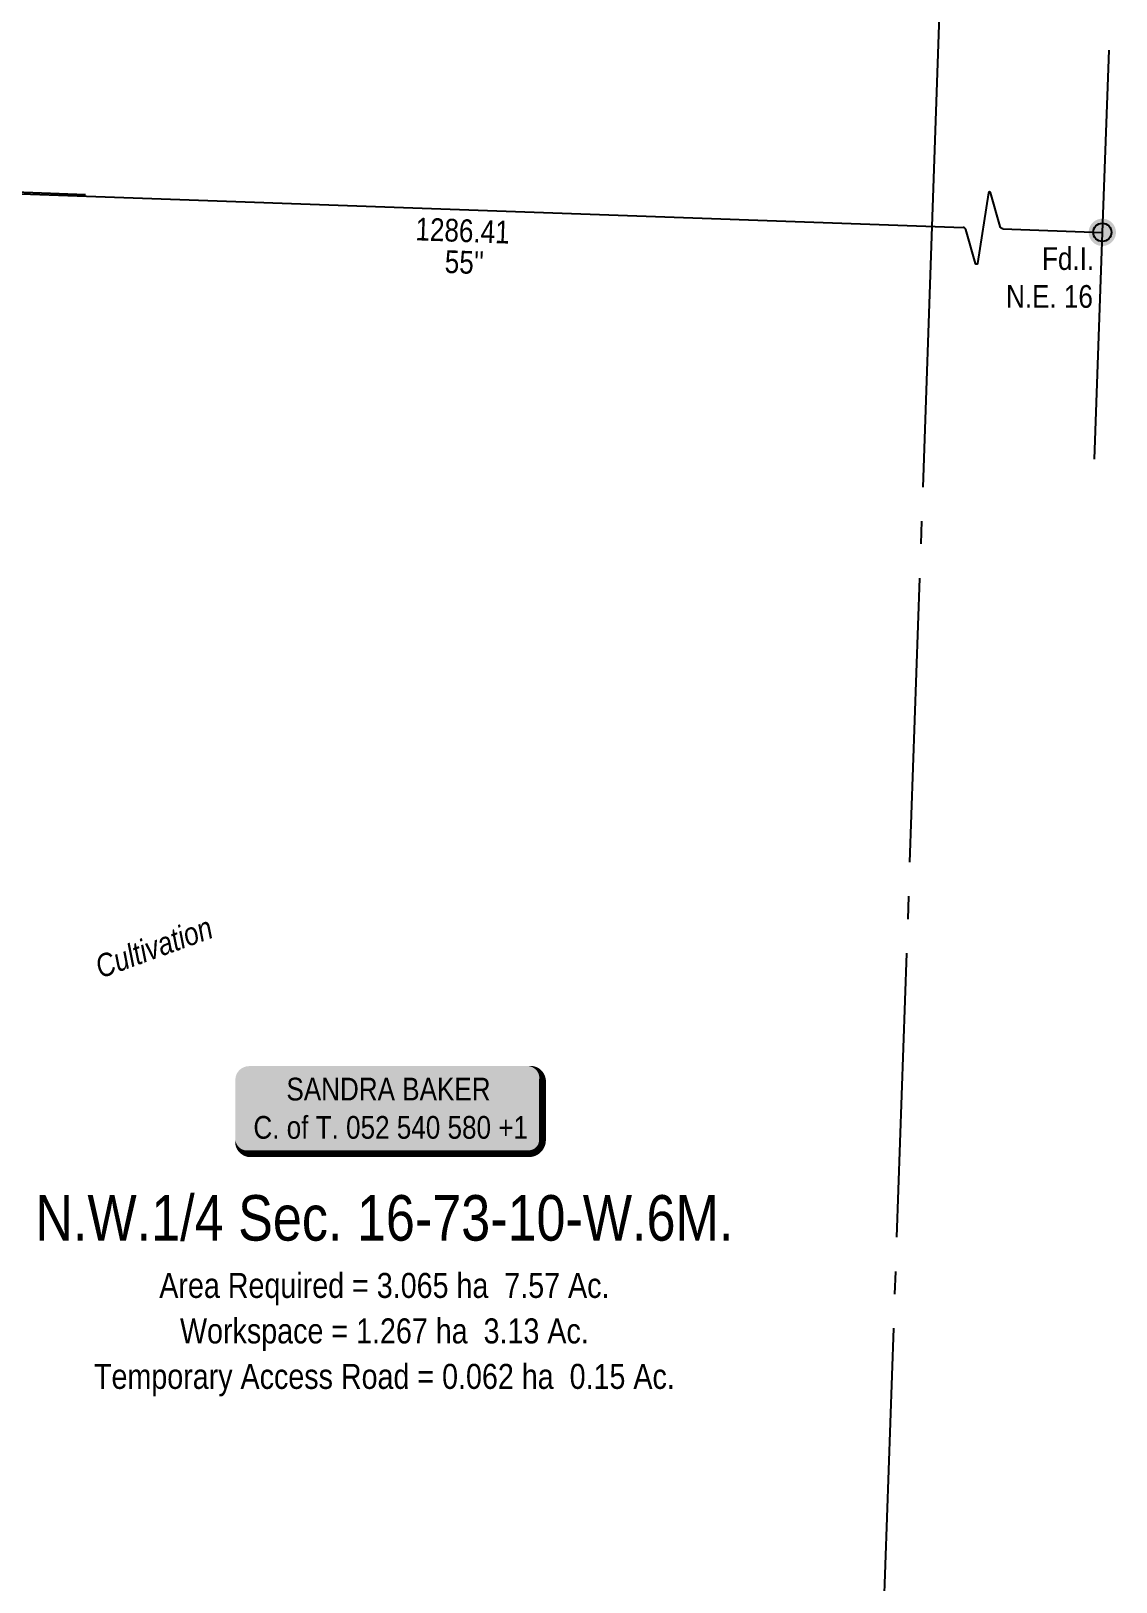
# Model space of a CAD drawing. Extents: x 338216 to 346362, y 6125251 to 6136161.
# Drawn here: x 342641 to 343118, y 6133769 to 6134451 of the extents above; entities that cross this region are included whole.
import ezdxf
from ezdxf.enums import TextEntityAlignment as Align

# ---------------------------------------------------------------- set-up
doc = ezdxf.new("R2010")
doc.units = 0
doc.header["$LTSCALE"] = 5
doc.linetypes.add('foc-QUARTERLINE', pattern=[33, 25, -3, 2, -3])
for name, color, linetype in [('AS-FENCE', 48, 'foc-FENCE'), ('AS-OWNER', 7, 'Continuous'), ('C-SYMBOL', 7, 'Continuous'), ('L-AREAREQUIRED', 7, 'Continuous'), ('L-AREAWORK', 5, 'Continuous'), ('L-BD', 7, 'Continuous'), ('L-MON', 1, 'Continuous'), ('L-MON-T', 1, 'Continuous'), ('L-QSEC', 8, 'foc-QUARTERLINE'), ('L-SEC', 7, 'Continuous'), ('L-SECQ', 8, 'foc-QUARTERLINE')]:
    doc.layers.add(name, color=color, linetype=linetype)
doc.layers.add('T-TEXT', color=48, linetype='Continuous', lineweight=18)
doc.styles.add('100L', font='ARIALN.TTF', dxfattribs={"height": 11})
doc.styles.add('175L', font='ARIALN.TTF', dxfattribs={"height": 20})
doc.styles.add('80', font='ARIALN.TTF', dxfattribs={"height": 10})
doc.styles.add('80L', font='ARIALN.TTF', dxfattribs={"height": 10})
doc.styles.add('80LS', font='ARIALNI.TTF', dxfattribs={"height": 10})
doc.styles.add('foc-LtypeFont', font='ARIALN.TTF', dxfattribs={"height": 7.35})
doc.linetypes.add('foc-FENCE', pattern='A,10,-1,["X",foc-LtypeFont,S=0.2,R=0,X=-0.625,Y=-0.75],-1.24', length=12.24)

# ---------------------------------------------------------------- blocks, each defined once
blk = doc.blocks.new('*U104')
h = blk.add_hatch(color=59)
edge = h.paths.add_edge_path()
edge.add_line((-61.5, -20), (61.5, -20))
edge.add_arc((61.5, -14), 6, 270, 360)
edge.add_line((67.5, -14), (67.5, 12.5))
edge.add_arc((61.5, 12.5), 6, 0, 90)
edge.add_line((61.5, 18.5), (-61.5, 18.5))
edge.add_arc((-61.5, 12.5), 6, 90, 180)
edge.add_line((-67.5, 12.5), (-67.5, -14))
edge.add_arc((-61.5, -14), 6, 180, 270)
at = {"color": 1, "flags": 128}
blk.add_lwpolyline([(-61.5, -20, 3, 3, 0), (61.5, -20, 3, 3, 0.414214), (67.5, -14, 3, 3, 0), (67.5, 12.5, 3, 0, 0.414214), (61.5, 18.5, 0, 0, 0), (-61.5, 18.5, 0, 0, 0.414214), (-67.5, 12.5, 0, 0, 0), (-67.5, -14, 0, 3, 0.414214)], format="xyseb", close=True, dxfattribs=at)
blk.add_lwpolyline([(-35.2, -9.33, 0, 7.5, 0), (0, 0, 0, 0, 0)], format="xyseb", dxfattribs=at)
at = {"color": 1, "style": '80'}
blk.add_attdef('ENTER_TEXT_001', (-35.99, -5), '', height=10, dxfattribs=at)
blk = doc.blocks.new('fdia')
at = {"color": 255, "const_width": 1}
blk.add_lwpolyline([(-0.5, 0, 1), (0.5, 0, 1)], format="xyb", close=True, dxfattribs=at)
blk = doc.blocks.new('Fdiaa')
blk.add_blockref('fdia', (0, 0))
blk = doc.blocks.new('fdib')
at = {"color": 1, "const_width": 1.6}
blk.add_lwpolyline([(-0.4, 0, 1), (0.4, 0, 1)], format="xyb", close=True, dxfattribs=at)
at = {"color": 1}
blk.add_circle((0, 0), 0.8, dxfattribs=at)
blk = doc.blocks.new('Fdibb')
blk.add_blockref('fdib', (0, 0))
blk = doc.blocks.new('fdicc')
for name in ['Fdibb', 'Fdiaa']:
    blk.add_blockref(name, (0, 0))
blk = doc.blocks.new('FDI')
blk.add_blockref('fdicc', (0, 0))
blk = doc.blocks.new('linebrk')
blk.add_lwpolyline([(0, 0.00175, -0.346152), (-0.00019, 0.0015), (-0.00314, 0.00055, 0.772575), (-0.00312, 0.00036), (0.00312, -0.00036, -0.772575), (0.00314, -0.00055), (0.00019, -0.0015, 0.346152), (0, -0.00175)], format="xyb")

msp = doc.modelspace()

# ---------------------------------------------------------------- linework, layer by layer
at = {"flags": 128}
for points in [[(342234.607, 6134394.052), (343050.505, 6134364.887)], [(343067.96, 6134364.263), (343111.676, 6134362.7)]]:
    msp.add_lwpolyline(points, dxfattribs=at)
at = {"layer": 'AS-FENCE', "flags": 128}
msp.add_lwpolyline([(342664.743, 6134379.261), (342610.52, 6134381.217), (342547.091, 6134383.238), (342520.828, 6134384.386), (342323.097, 6134392.115), (342322.031, 6134390.543), (342314.003, 6134372.45), (342261.014, 6134375.75), (342260.769, 6134377.207), (342235.894, 6134373.961), (342227.544, 6134151.653), (342227.387, 6134145.206), (342219.934, 6133938.972), (342219.999, 6133926.392), (342222.13, 6133925.207), (342241.362, 6133917.705), (342241.521, 6133912.746), (342241.147, 6133911.776), (342235.252, 6133911.88), (342234.145, 6133909.134), (342218.896, 6133908.049), (342208.411, 6133590.539)], dxfattribs=at)
at = {"layer": 'L-QSEC'}
msp.add_line((343009.971, 6133591.089), (343036.849, 6134365.321), dxfattribs=at)
at = {"layer": 'L-SEC'}
for p, q in [((343114.6, 6134442.842), (343111.676, 6134362.7)), ((343111.676, 6134362.7), (343108.036, 6134262.944))]:
    msp.add_line(p, q, dxfattribs=at)
at = {"layer": 'L-SECQ'}
msp.add_line((343036.849, 6134365.321), (343065.249, 6135169.201), dxfattribs=at)

# ---------------------------------------------------------------- block references
at = {"xscale": 4998.900549999931, "yscale": 4998.900549999931, "zscale": 4998.900549999931, "rotation": 267.9527879462872}
msp.add_blockref('linebrk', (343059.232, 6134364.575), dxfattribs=at)
at = {"layer": 'AS-OWNER'}
ref = msp.add_blockref('*U104', (342798.138, 6133977.621), dxfattribs=dict(at, xscale=0.99978011, yscale=0.99978011, zscale=0.99978011))
ref.add_attrib('ENTER_TEXT_001', 'SANDRA BAKER', (342753.1, 6133981.039), dxfattribs={"layer": '0', "color": 1, "height": 9.9978, "style": '80'})
ref.add_attrib('ENTER_TEXT_002', 'C. of T. 052 540 580 +1', (342738.584, 6133964.198), dxfattribs={"layer": '0', "color": 1, "height": 9.9978, "style": '80'})
at = {"layer": 'L-MON', "xscale": 4.999946338776168, "yscale": 4.999946338776168, "zscale": 4.999946338776168}
msp.add_blockref('FDI', (343111.676, 6134362.7), dxfattribs=at)

# ---------------------------------------------------------------- texts
at = {"layer": 'C-SYMBOL', "color": 3, "style": '175L'}
msp.add_text('N.W.1/4 Sec. 16-73-10-W.6M.', height=19.9956, dxfattribs=at).set_placement((342796.158, 6133913.409), align=Align.BOTTOM_CENTER)
at = {"layer": 'L-AREAREQUIRED', "color": 5, "style": '100L'}
msp.add_text('Area Required = 3.065 ha  7.57 Ac.', height=10.99758, dxfattribs=at).set_placement((342796.158, 6133890.914), align=Align.BOTTOM_CENTER)
at = {"layer": 'L-AREAWORK', "color": 5, "style": '100L'}
for s, p in [('Workspace = 1.267 ha  3.13 Ac.', (342796.158, 6133870.918)), ('Temporary Access Road = 0.062 ha  0.15 Ac.', (342796.158, 6133850.922))]:
    msp.add_text(s, height=10.99758, dxfattribs=at).set_placement(p, align=Align.BOTTOM_CENTER)
at = {"layer": 'L-BD', "style": '80L'}
for s, p in [('1286.41', (342830.529, 6134363.473)), ("55''", (342831.284, 6134349.505))]:
    msp.add_text(s, height=9.9978, rotation=357.9518, dxfattribs=at).set_placement(p, align=Align.MIDDLE)
at = {"layer": 'L-MON-T', "insert": (343065.887, 6134356.176), "char_height": 9.9978, "attachment_point": 1, "style": '80L'}
msp.add_mtext_dynamic_manual_height_columns('\\pi19.288;Fd.I.\\P\\pi3.4661;N.E. 16', width=40.26564, gutter_width=50, heights=[0], dxfattribs=at)
at = {"layer": 'T-TEXT', "style": '80LS'}
msp.add_text('Cultivation', height=9.9978, rotation=20, dxfattribs=at).set_placement((342694.835, 6134048.434), align=Align.MIDDLE_CENTER)

doc.saveas('drawing.dxf')
